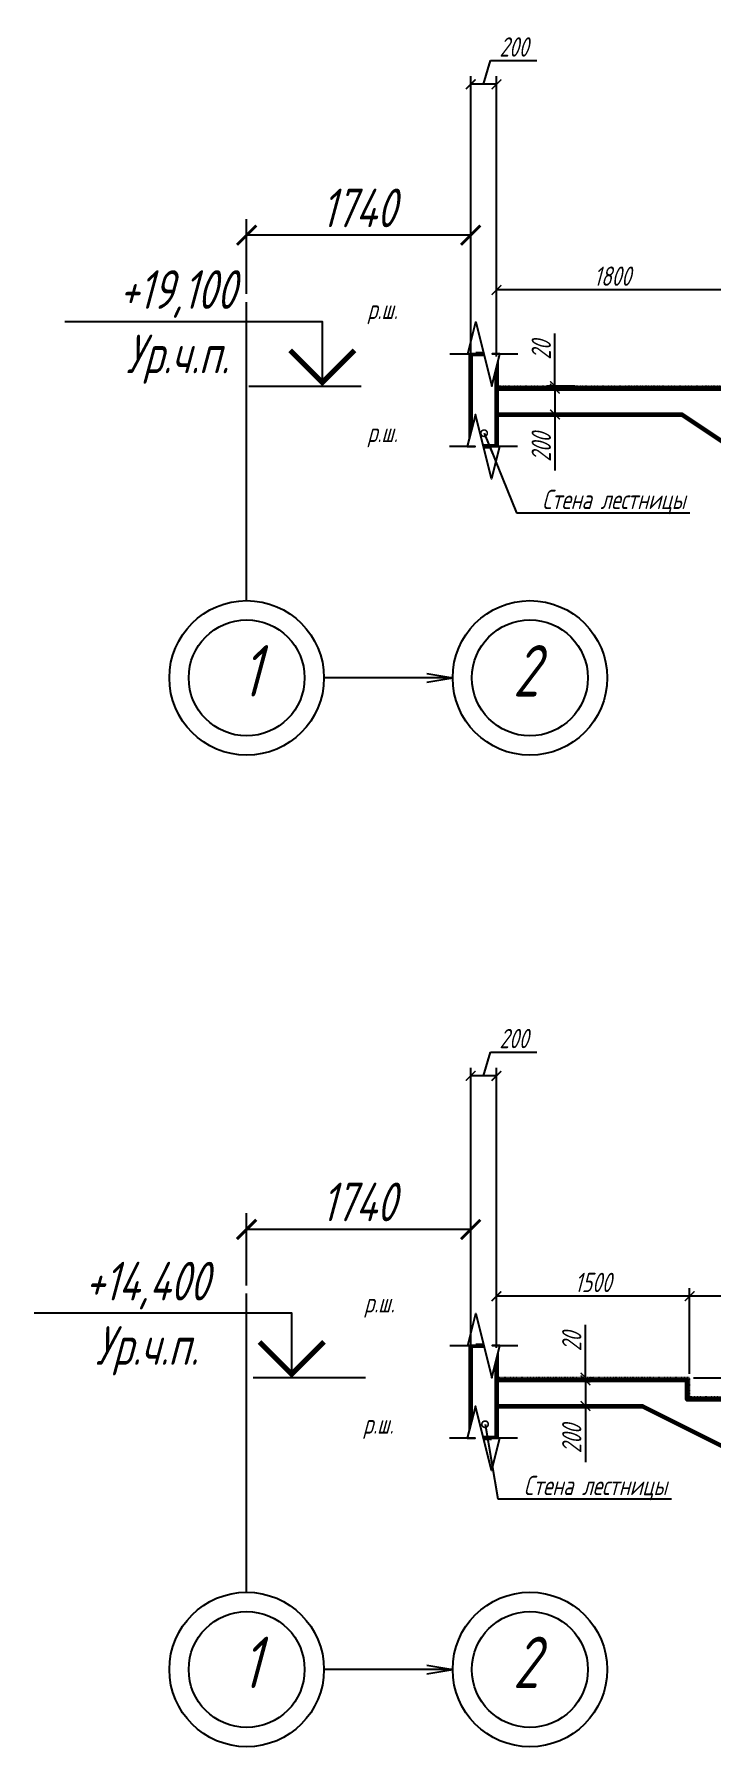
# Model space of a CAD drawing. Header units: millimetres. Extents: x 645 to 249636, y -127504 to 76561.
# Drawn here: x 138741 to 144002, y -22326 to -9028 of the extents above; entities that cross this region are included whole.
import ezdxf
from ezdxf import colors
from ezdxf.entities.mleader import LeaderData, LeaderLine
from ezdxf.enums import TextEntityAlignment as Align
from ezdxf.math import Vec2, Vec3

# ---------------------------------------------------------------- set-up
doc = ezdxf.new("R2010")
doc.units = ezdxf.units.MM
doc.linetypes.add('JIS_02_1.0', pattern=[2, 1, -1])
doc.linetypes.add('Штрихпунктирная', pattern=[11, 6, -2, 1, -2])
doc.layers.get('Defpoints').update_dxf_attribs({"color": 8})
for name, color, linetype, lineweight in [('монолит', 5, 'Continuous', 50), ('Обозначение', 94, 'Continuous', 25), ('Обозначения @ 100', 82, 'Continuous', 25), ('Основная', 7, 'Continuous', 60)]:
    doc.layers.add(name, color=color, linetype=linetype, lineweight=lineweight)
doc.layers.add('пол', color=7, linetype='JIS_02_1.0')
doc.styles.get("Standard").update_dxf_attribs({"font": 'simplex.shx', "width": 0.7, "oblique": 15, "height": 3})
doc.dimstyles.new('Default', dxfattribs={"dimtxt": 3, "dimasz": 1.5, "dimexe": 1.25, "dimexo": 0.625, "dimtad": 1, "dimdec": 0, "dimtxsty": 'Standard', "dimblk": 'ARCHTICK', "dimcen": 2.5, "dimadec": 0, "dimazin": 0, "dimtfac": 1, "dimtdec": 0, "dimtmove": 0, "dimatfit": 3, "dimfxl": 1, "dimarcsym": 0})

# ---------------------------------------------------------------- blocks, each defined once
blk = doc.blocks.new('_ArchTick')
at = {"color": 0, "linetype": 'ByBlock', "const_width": 0.15}
blk.add_lwpolyline([(-0.5, -0.5), (0.5, 0.5)], dxfattribs=at)
blk = doc.blocks.new('*D45')
at = {"layer": 'Defpoints', "color": 0, "transparency": 16777216}
for p in [(142330, -11014), (142330, -11399), (144130, -11761)]:
    blk.add_point(p, dxfattribs=at)
at = {"layer": 'Обозначение', "color": 0, "lineweight": -2, "transparency": 16777216}
for p, q in [((142330, -11368), (142330, -10951)), ((144130, -11014), (142330, -11014)), ((144130, -11730), (144130, -10951))]:
    blk.add_line(p, q, dxfattribs=at)
at = {"layer": 'Обозначение', "color": 0, "lineweight": -2, "transparency": 16777216, "xscale": 75, "yscale": 75, "zscale": 75, "rotation": 180}
blk.add_blockref('_ArchTick', (142330, -11014), dxfattribs=at)
at = {"layer": 'Обозначение', "color": 0, "lineweight": -2, "transparency": 16777216, "xscale": 75, "yscale": 75, "zscale": 75}
blk.add_blockref('_ArchTick', (144130, -11014), dxfattribs=at)
at = {"layer": 'Обозначение', "color": 0, "transparency": 16777216, "insert": (143230, -10907), "char_height": 150, "attachment_point": 5}
blk.add_mtext('1800', dxfattribs=at)
blk = doc.blocks.new('*D58')
at = {"layer": 'Defpoints', "color": 0, "transparency": 16777216}
for p in [(143830, -18828), (143830, -19461), (148330, -21711)]:
    blk.add_point(p, dxfattribs=at)
at = {"layer": 'Обозначение', "color": 0, "lineweight": -2, "transparency": 16777216}
for p, q in [((143830, -19430), (143830, -18765)), ((148330, -18828), (143830, -18828)), ((148330, -21680), (148330, -18765))]:
    blk.add_line(p, q, dxfattribs=at)
at = {"layer": 'Обозначение', "color": 0, "lineweight": -2, "transparency": 16777216, "xscale": 75, "yscale": 75, "zscale": 75, "rotation": 180}
blk.add_blockref('_ArchTick', (143830, -18828), dxfattribs=at)
at = {"layer": 'Обозначение', "color": 0, "lineweight": -2, "transparency": 16777216, "xscale": 75, "yscale": 75, "zscale": 75}
blk.add_blockref('_ArchTick', (148330, -18828), dxfattribs=at)
at = {"layer": 'Обозначение', "color": 0, "transparency": 16777216, "insert": (146080, -18721), "char_height": 150, "attachment_point": 5}
blk.add_mtext('15х300=4500', dxfattribs=at)
blk = doc.blocks.new('*D57')
at = {"layer": 'Defpoints', "color": 0, "transparency": 16777216}
for p in [(142330, -18828), (142330, -19211), (143830, -19461)]:
    blk.add_point(p, dxfattribs=at)
at = {"layer": 'Обозначение', "color": 0, "lineweight": -2, "transparency": 16777216}
for p, q in [((142330, -19180), (142330, -18765)), ((143830, -18828), (142330, -18828)), ((143830, -19430), (143830, -18765))]:
    blk.add_line(p, q, dxfattribs=at)
at = {"layer": 'Обозначение', "color": 0, "lineweight": -2, "transparency": 16777216, "xscale": 75, "yscale": 75, "zscale": 75, "rotation": 180}
blk.add_blockref('_ArchTick', (142330, -18828), dxfattribs=at)
at = {"layer": 'Обозначение', "color": 0, "lineweight": -2, "transparency": 16777216, "xscale": 75, "yscale": 75, "zscale": 75}
blk.add_blockref('_ArchTick', (143830, -18828), dxfattribs=at)
at = {"layer": 'Обозначение', "color": 0, "transparency": 16777216, "insert": (143080, -18721), "char_height": 150, "attachment_point": 5}
blk.add_mtext('1500', dxfattribs=at)
blk = doc.blocks.new('*D49')
at = {"layer": 'Defpoints', "color": 0, "transparency": 16777216}
for p in [(143830, -19461), (151179, -19461), (149830, -21861)]:
    blk.add_point(p, dxfattribs=at)
at = {"layer": 'Обозначение', "color": 0, "lineweight": -2, "transparency": 16777216}
for p, q in [((143861, -19461), (151241, -19461)), ((151179, -21861), (151179, -19461)), ((149861, -21861), (151241, -21861))]:
    blk.add_line(p, q, dxfattribs=at)
at = {"layer": 'Обозначение', "color": 0, "lineweight": -2, "transparency": 16777216, "xscale": 75, "yscale": 75, "zscale": 75}
for p, rotation in [((151179, -19461), 90), ((151179, -21861), 270)]:
    blk.add_blockref('_ArchTick', p, dxfattribs=dict(at, rotation=rotation))
at = {"layer": 'Обозначение', "color": 0, "transparency": 16777216, "insert": (151073, -20661), "char_height": 150, "attachment_point": 5, "rotation": 90}
blk.add_mtext('16х150=2400', dxfattribs=at)
blk = doc.blocks.new('*U127')
at = {"color": 0, "linetype": 'ByBlock', "lineweight": -2}
blk.add_line((3, 0), (11.72, 0), dxfattribs=at)
blk.add_lwpolyline([(8.72, 0), (8.72, 5), (-11.28, 5)], dxfattribs=at)
at = {"color": 0, "linetype": 'ByBlock', "lineweight": -2, "const_width": 0.4}
blk.add_lwpolyline([(6.22, 2.78), (8.72, 0.28), (11.22, 2.78)], dxfattribs=at)
at = {"color": 0, "linetype": 'ByBlock', "lineweight": -2, "oblique": 15}
for tag, p in [('ОТМЕТКА', (-2.53, 7.5)), ('НТЕКСТ', (-2.53, 2.5))]:
    blk.add_attdef(tag, text='', height=3, dxfattribs=at).set_placement(p, align=Align.MIDDLE_CENTER)
blk = doc.blocks.new('*D46')
at = {"layer": 'Defpoints', "color": 0, "transparency": 16777216}
for p in [(143029, -11781), (142784, -11981), (143029, -11981)]:
    blk.add_point(p, dxfattribs=at)
at = {"layer": 'Обозначение', "color": 0, "lineweight": -2, "transparency": 16777216}
for p, q in [((142997, -11781), (142721, -11781)), ((142784, -11781), (142784, -11981)), ((142997, -11981), (142721, -11981)), ((142784, -11981), (142784, -12416))]:
    blk.add_line(p, q, dxfattribs=at)
at = {"layer": 'Обозначение', "color": 0, "lineweight": -2, "transparency": 16777216, "xscale": 75, "yscale": 75, "zscale": 75}
for p, rotation in [((142784, -11781), 90), ((142784, -11981), 270)]:
    blk.add_blockref('_ArchTick', p, dxfattribs=dict(at, rotation=rotation))
at = {"layer": 'Обозначение', "color": 0, "transparency": 16777216, "insert": (142678, -12236), "char_height": 150, "attachment_point": 5, "rotation": 90}
blk.add_mtext('200', dxfattribs=at)
blk = doc.blocks.new('*D47')
at = {"layer": 'Defpoints', "color": 0, "transparency": 16777216}
for p in [(142784, -11761), (142974, -11761), (142974, -11781)]:
    blk.add_point(p, dxfattribs=at)
at = {"layer": 'Обозначение', "color": 0, "lineweight": -2, "transparency": 16777216}
for p, q in [((142784, -11761), (142784, -11351)), ((142942, -11761), (142721, -11761)), ((142942, -11781), (142721, -11781)), ((142784, -11781), (142784, -11761)), ((142784, -11781), (142784, -11856))]:
    blk.add_line(p, q, dxfattribs=at)
at = {"layer": 'Обозначение', "color": 0, "lineweight": -2, "transparency": 16777216, "xscale": 75, "yscale": 75, "zscale": 75}
for p, rotation in [((142784, -11761), 270), ((142784, -11781), 90)]:
    blk.add_blockref('_ArchTick', p, dxfattribs=dict(at, rotation=rotation))
at = {"layer": 'Обозначение', "color": 0, "transparency": 16777216, "insert": (142678, -11481), "char_height": 150, "attachment_point": 5, "rotation": 90}
blk.add_mtext('20', dxfattribs=at)
blk = doc.blocks.new('*U25')
at = {"color": 0, "linetype": 'ByBlock', "lineweight": -2}
blk.add_line((3, 0), (11.72, 0), dxfattribs=at)
blk.add_lwpolyline([(8.72, 0), (8.72, 5), (28.72, 5)], dxfattribs=at)
at = {"color": 0, "linetype": 'ByBlock', "lineweight": -2, "const_width": 0.4}
blk.add_lwpolyline([(6.22, 2.78), (8.72, 0.28), (11.22, 2.78)], dxfattribs=at)
at = {"color": 0, "linetype": 'ByBlock', "lineweight": -2, "oblique": 15}
for tag, p in [('ОТМЕТКА', (19.97, 7.5)), ('НТЕКСТ', (19.97, 2.5))]:
    blk.add_attdef(tag, text='', height=3, dxfattribs=at).set_placement(p, align=Align.MIDDLE_CENTER)
blk = doc.blocks.new('*D63')
at = {"layer": 'Defpoints', "color": 0, "transparency": 16777216}
for p in [(143018, -19461), (143018, -19481), (143022, -19461)]:
    blk.add_point(p, dxfattribs=at)
at = {"layer": 'Обозначение', "color": 0, "lineweight": -2, "transparency": 16777216}
for p, q in [((143022, -19461), (143022, -19051)), ((143022, -19481), (143022, -19461)), ((143022, -19481), (143022, -19556)), ((143050, -19461), (143084, -19461)), ((143050, -19481), (143084, -19481))]:
    blk.add_line(p, q, dxfattribs=at)
at = {"layer": 'Обозначение', "color": 0, "lineweight": -2, "transparency": 16777216, "xscale": 75, "yscale": 75, "zscale": 75}
for p, rotation in [((143022, -19461), 270), ((143022, -19481), 90)]:
    blk.add_blockref('_ArchTick', p, dxfattribs=dict(at, rotation=rotation))
at = {"layer": 'Обозначение', "color": 0, "transparency": 16777216, "insert": (142915, -19181), "char_height": 150, "attachment_point": 5, "rotation": 90}
blk.add_mtext('20', dxfattribs=at)
blk = doc.blocks.new('*D64')
at = {"layer": 'Defpoints', "color": 0, "transparency": 16777216}
for p in [(143090, -19481), (143022, -19681), (143090, -19681)]:
    blk.add_point(p, dxfattribs=at)
at = {"layer": 'Обозначение', "color": 0, "lineweight": -2, "transparency": 16777216}
for p, q in [((143059, -19481), (142959, -19481)), ((143022, -19481), (143022, -19681)), ((143059, -19681), (142959, -19681)), ((143022, -19681), (143022, -20116))]:
    blk.add_line(p, q, dxfattribs=at)
at = {"layer": 'Обозначение', "color": 0, "lineweight": -2, "transparency": 16777216, "xscale": 75, "yscale": 75, "zscale": 75}
for p, rotation in [((143022, -19481), 90), ((143022, -19681), 270)]:
    blk.add_blockref('_ArchTick', p, dxfattribs=dict(at, rotation=rotation))
at = {"layer": 'Обозначение', "color": 0, "transparency": 16777216, "insert": (142915, -19936), "char_height": 150, "attachment_point": 5, "rotation": 90}
blk.add_mtext('200', dxfattribs=at)
blk = doc.blocks.new('_DotSmall')
at = {"color": 0, "linetype": 'ByBlock', "const_width": 0.5}
blk.add_lwpolyline([(-0.0625, 0, 1), (0.0625, 0, 1)], format="xyb", close=True, dxfattribs=at)
blk = doc.blocks.new('*U124')
at = {"color": 0, "linetype": 'ByBlock', "lineweight": -2}
for points in [[(0, 0.64), (-3, 0.64), (-3, 1.25), (0, 1.25)], [(0, -0.64), (-3, -0.64), (-3, -1.25), (0, -1.25)]]:
    blk.add_wipeout(points, dxfattribs=at)
blk.add_wipeout([(-3, -1.25), (0, -1.25), (-2.5, -0.62), (2.5, 0.62), (0, 1.25), (-3, 1.25)], dxfattribs=at)
at = {"color": 0, "linetype": 'ByBlock', "lineweight": -2, "ltscale": 100}
for points in [[(0, 1.25), (0, 0.64), (0, 2.64)], [(0, -1.25), (-2.5, -0.62), (2.5, 0.62), (0, 1.25)], [(0, -2.64), (0, -0.64), (0, -1.25)]]:
    blk.add_lwpolyline(points, dxfattribs=at)
blk = doc.blocks.new('*D1063')
at = {"layer": 'Defpoints', "color": 0, "transparency": 16777216}
for p in [(142130, -17117), (142130, -19261), (142330, -19261)]:
    blk.add_point(p, dxfattribs=at)
at = {"layer": 'Обозначение', "color": 0, "lineweight": -2, "transparency": 16777216}
for p, q in [((142230, -17117), (142285, -16933)), ((142285, -16933), (142645, -16933)), ((142130, -19230), (142130, -17055)), ((142330, -17117), (142130, -17117)), ((142330, -19230), (142330, -17055))]:
    blk.add_line(p, q, dxfattribs=at)
at = {"layer": 'Обозначение', "color": 0, "lineweight": -2, "transparency": 16777216, "xscale": 75, "yscale": 75, "zscale": 75, "rotation": 180}
blk.add_blockref('_ArchTick', (142130, -17117), dxfattribs=at)
at = {"layer": 'Обозначение', "color": 0, "lineweight": -2, "transparency": 16777216, "xscale": 75, "yscale": 75, "zscale": 75}
blk.add_blockref('_ArchTick', (142330, -17117), dxfattribs=at)
at = {"layer": 'Обозначение', "color": 0, "transparency": 16777216, "insert": (142465, -16827), "char_height": 150, "attachment_point": 5}
blk.add_mtext('200', dxfattribs=at)
blk = doc.blocks.new('_Open')
at = {"color": 0, "linetype": 'ByBlock', "lineweight": -2}
for p, q in [((-1, 0.167), (0, 0)), ((-1, -0.167), (0, 0)), ((0, 0), (-1, 0))]:
    blk.add_line(p, q, dxfattribs=at)
blk = doc.blocks.new('*D1065')
at = {"layer": 'Defpoints', "color": 0, "transparency": 16777216}
for p in [(140390, -18309), (140390, -18807), (142130, -18836)]:
    blk.add_point(p, dxfattribs=at)
at = {"layer": 'Обозначение', "color": 0, "lineweight": -2, "transparency": 16777216}
for p, q in [((140390, -18745), (140390, -18184)), ((142130, -18773), (142130, -18184)), ((142130, -18309), (140390, -18309))]:
    blk.add_line(p, q, dxfattribs=at)
at = {"layer": 'Обозначение', "color": 0, "lineweight": -2, "transparency": 16777216, "xscale": 150, "yscale": 150, "zscale": 150, "rotation": 180}
blk.add_blockref('_ArchTick', (140390, -18309), dxfattribs=at)
at = {"layer": 'Обозначение', "color": 0, "lineweight": -2, "transparency": 16777216, "xscale": 150, "yscale": 150, "zscale": 150}
blk.add_blockref('_ArchTick', (142130, -18309), dxfattribs=at)
at = {"layer": 'Обозначение', "color": 0, "transparency": 16777216, "insert": (141260, -18096), "char_height": 300, "attachment_point": 5}
blk.add_mtext('1740', dxfattribs=at)
blk = doc.blocks.new('*D1066')
at = {"layer": 'Defpoints', "color": 0, "transparency": 16777216}
for p in [(142130, -9417), (142130, -11561), (142330, -11561)]:
    blk.add_point(p, dxfattribs=at)
at = {"layer": 'Обозначение', "color": 0, "lineweight": -2, "transparency": 16777216}
for p, q in [((142230, -9417), (142285, -9233)), ((142285, -9233), (142645, -9233)), ((142130, -11530), (142130, -9355)), ((142330, -9417), (142130, -9417)), ((142330, -11530), (142330, -9355))]:
    blk.add_line(p, q, dxfattribs=at)
at = {"layer": 'Обозначение', "color": 0, "lineweight": -2, "transparency": 16777216, "xscale": 75, "yscale": 75, "zscale": 75, "rotation": 180}
blk.add_blockref('_ArchTick', (142130, -9417), dxfattribs=at)
at = {"layer": 'Обозначение', "color": 0, "lineweight": -2, "transparency": 16777216, "xscale": 75, "yscale": 75, "zscale": 75}
blk.add_blockref('_ArchTick', (142330, -9417), dxfattribs=at)
at = {"layer": 'Обозначение', "color": 0, "transparency": 16777216, "insert": (142465, -9127), "char_height": 150, "attachment_point": 5}
blk.add_mtext('200', dxfattribs=at)
blk = doc.blocks.new('*D1068')
at = {"layer": 'Defpoints', "color": 0, "transparency": 16777216}
for p in [(140390, -10589), (140390, -11107), (142130, -11136)]:
    blk.add_point(p, dxfattribs=at)
at = {"layer": 'Обозначение', "color": 0, "lineweight": -2, "transparency": 16777216}
for p, q in [((140390, -11045), (140390, -10464)), ((142130, -11073), (142130, -10464)), ((142130, -10589), (140390, -10589))]:
    blk.add_line(p, q, dxfattribs=at)
at = {"layer": 'Обозначение', "color": 0, "lineweight": -2, "transparency": 16777216, "xscale": 150, "yscale": 150, "zscale": 150, "rotation": 180}
blk.add_blockref('_ArchTick', (140390, -10589), dxfattribs=at)
at = {"layer": 'Обозначение', "color": 0, "lineweight": -2, "transparency": 16777216, "xscale": 150, "yscale": 150, "zscale": 150}
blk.add_blockref('_ArchTick', (142130, -10589), dxfattribs=at)
at = {"layer": 'Обозначение', "color": 0, "transparency": 16777216, "insert": (141260, -10377), "char_height": 300, "attachment_point": 5}
blk.add_mtext('1740', dxfattribs=at)

msp = doc.modelspace()

# ---------------------------------------------------------------- linework, layer by layer
at = {"layer": 'монолит', "ltscale": 5}
for p, q in [((142130.073, -11510.783), (142130.073, -12230.783)), ((142330.073, -11510.783), (142330.073, -12230.783)), ((142130.073, -19210.852), (142130.073, -19930.852)), ((142330.073, -19210.852), (142330.073, -19930.852))]:
    msp.add_line(p, q, dxfattribs=at)
at = {"layer": 'Обозначение', "linetype": 'Штрихпунктирная', "ltscale": 0.5}
for p, q in [((140390.073, -13426.466), (140390.073, -11107.042)), ((140390.073, -21126.466), (140390.073, -18807.042))]:
    msp.add_line(p, q, dxfattribs=at)
at = {"layer": 'Обозначение'}
for centre, radius in [((140390.073, -14026.466), 600), ((142590.073, -14026.466), 600), ((140390.073, -14026.466), 450), ((142590.073, -14026.466), 450), ((140390.073, -21726.466), 600), ((142590.073, -21726.466), 600), ((140390.073, -21726.466), 450), ((142590.073, -21726.466), 450)]:
    msp.add_circle(centre, radius, dxfattribs=at)
at = {"layer": 'Основная'}
for points in [[(142130.073, -11510.783), (142330.073, -11510.783), (142330.073, -12230.783), (142130.073, -12230.783)], [(142130.073, -19210.852), (142330.073, -19210.852), (142330.073, -19930.852), (142130.073, -19930.852)]]:
    msp.add_lwpolyline(points, close=True, dxfattribs=at)
at = {"layer": 'Основная', "color": 4, "ltscale": 5}
msp.add_lwpolyline([(144110.998, -19630.783), (143810.998, -19630.783), (143810.998, -19480.783), (142330.073, -19480.783), (142330.073, -19680.783), (143463.046, -19680.783), (148263.046, -22080.783)], dxfattribs=at)
at = {"layer": 'пол'}
for points in [[(142330.073, -11760.783), (144149.999, -11760.783)], [(144130.999, -19610.852), (143830.073, -19610.852), (143829.998, -19460.852), (142330.073, -19460.852)]]:
    msp.add_lwpolyline(points, dxfattribs=at)

# ---------------------------------------------------------------- block references
at = {"layer": 'Обозначение'}
ref = msp.add_blockref('*U127', (140106.547, -11760.783), dxfattribs=dict(at, xscale=100, yscale=100, zscale=100))
ref.add_attrib('ОТМЕТКА', '+19,100', dxfattribs={"layer": '0', "color": 0, "linetype": 'ByBlock', "lineweight": -2, "height": 300, "oblique": 15, "width": 0.7}).set_placement((139853.156, -11010.783), align=Align.MIDDLE_CENTER)
ref.add_attrib('НТЕКСТ', 'Ур.ч.п.', dxfattribs={"layer": '0', "color": 0, "linetype": 'ByBlock', "lineweight": -2, "height": 300, "oblique": 15, "width": 0.7}).set_placement((139853.156, -11510.783), align=Align.MIDDLE_CENTER)
ref = msp.add_blockref('*U25', (141612.111, -19460.708), dxfattribs=dict(at, xscale=-100, yscale=100, zscale=100))
ref.add_attrib('ОТМЕТКА', '+14,400', dxfattribs={"layer": '0', "color": 0, "linetype": 'ByBlock', "lineweight": -2, "height": 300, "oblique": 15, "width": 0.7}).set_placement((139615.503, -18710.708), align=Align.MIDDLE_CENTER)
ref.add_attrib('НТЕКСТ', 'Ур.ч.п.', dxfattribs={"layer": '0', "color": 0, "linetype": 'ByBlock', "lineweight": -2, "height": 300, "oblique": 15, "width": 0.7}).set_placement((139615.503, -19210.708), align=Align.MIDDLE_CENTER)

# ---------------------------------------------------------------- texts
at = {"layer": 'Обозначение', "char_height": 150, "width": 243.6856, "attachment_point": 1}
for insert in [(141327.636, -11089.33), (141327.636, -12045.38), (141302.531, -18804.137), (141294.429, -19745.449)]:
    msp.add_mtext('р.ш.', dxfattribs=dict(at, insert=insert))
at = {"layer": 'Обозначение', "char_height": 400, "attachment_point": 1}
for s, insert in [('1', (140349.384, -13771.425)), ('2', (142457.904, -13771.425)), ('1', (140349.384, -21471.425)), ('2', (142457.904, -21471.425))]:
    msp.add_mtext_dynamic_manual_height_columns(s, width=1353.65837, gutter_width=1500, heights=[0], dxfattribs=dict(at, insert=insert))

# ---------------------------------------------------------------- dimensions: what is measured, and where the dimension line sits
at = {"layer": 'Обозначение'}
for base, p1, p2, picture, middle in [((140390.073, -10589.187), (142130.073, -11135.684), (140390.073, -11107.042), '*D1068', (141260.073, -10589.187)), ((142330.073, -11013.739), (144129.999, -11760.783), (142330.073, -11399.146), '*D45', (143230.036, -11013.739)), ((140390.073, -18308.84), (142130.073, -18835.684), (140390.073, -18807.042), '*D1065', (141260.073, -18308.84))]:
    dim = msp.add_linear_dim(base=base, p1=p1, p2=p2, dimstyle='Default', dxfattribs=at)
    dim.commit()
    dim.dimension.update_dxf_attribs({"geometry": picture, "text_midpoint": middle, "dimtype": 160})
for base, p1, p2, picture, middle in [((142783.928, -11760.783), (142973.6, -11780.783), (142973.6, -11760.783), '*D47', (142677.678, -11480.765)), ((142783.928, -11980.783), (143028.718, -11780.783), (143028.718, -11980.783), '*D46', (142677.678, -12235.801)), ((143021.712, -19460.852), (143018.308, -19480.783), (143018.308, -19460.852), '*D63', (142915.462, -19180.834)), ((143021.712, -19680.783), (143090.089, -19480.783), (143090.089, -19680.783), '*D64', (142915.462, -19935.801))]:
    dim = msp.add_linear_dim(base=base, p1=p1, p2=p2, angle=90, dimstyle='Default', dxfattribs=at)
    dim.commit()
    dim.dimension.update_dxf_attribs({"geometry": picture, "text_midpoint": middle})
dim = msp.add_linear_dim(base=(142330.073, -18827.531), p1=(143829.998, -19460.852), p2=(142330.073, -19210.852), dimstyle='Default', dxfattribs=at)
dim.commit()
dim.dimension.update_dxf_attribs({"geometry": '*D57', "text_midpoint": (143080.035, -18721.281)})
dim = msp.add_linear_dim(base=(143829.998, -18827.531), p1=(148330.26, -21710.852), p2=(143829.998, -19460.852), text='15х300=<>', dimstyle='Default', dxfattribs=at)
dim.commit()
dim.dimension.update_dxf_attribs({"geometry": '*D58', "text_midpoint": (146080.129, -18827.531), "dimtype": 160})
dim = msp.add_linear_dim(base=(151178.972, -19460.852), p1=(149830.068, -21860.782), p2=(143829.998, -19460.852), angle=90, text='16х150=<>', dimstyle='Default', dxfattribs=at)
dim.commit()
dim.dimension.update_dxf_attribs({"geometry": '*D49', "text_midpoint": (151178.972, -20660.817), "dimtype": 160})

# ---------------------------------------------------------------- leaders
ml = msp.add_multileader_mtext('Standard', dxfattribs=at)
ml.set_content('', color=256)
ml.set_leader_properties()
ml.set_arrow_properties(name='OPEN')
ml.build(insert=Vec2(0, 0))
ml.multileader.update_dxf_attribs({"text_left_attachment_type": 6, "text_right_attachment_type": 6, "dogleg_length": 2, "arrow_head_size": 200, "scale": 100})
ctx = ml.context
ctx.base_point, ctx.scale, ctx.char_height, ctx.arrow_head_size, ctx.landing_gap_size, ctx.plane_origin = Vec3(140783.859, -14026.466), 100, 300, 200, 200, Vec3(141990.073, -14026.466)
ctx.left_attachment, ctx.right_attachment, ctx.text_align_type = 6, 6, 2
notes = []
notes.append((ctx, [(0, (1, 1, 0), (141326.707, -14026.466), (-1, 0), 142.848, [(0, [(141990.073, -14026.466)], 0, [])])]))
ctx.mtext.insert, ctx.mtext.alignment, ctx.mtext.flow_direction = Vec3(140983.859, -13726.466), 3, 5
ml = msp.add_multileader_mtext('Standard', dxfattribs=at)
ml.set_content('', color=256)
ml.set_leader_properties()
ml.set_arrow_properties(name='OPEN')
ml.build(insert=Vec2(0, 0))
ml.multileader.update_dxf_attribs({"text_left_attachment_type": 6, "text_right_attachment_type": 6, "dogleg_length": 2, "arrow_head_size": 200, "scale": 100})
ctx = ml.context
ctx.base_point, ctx.scale, ctx.char_height, ctx.arrow_head_size, ctx.landing_gap_size, ctx.plane_origin = Vec3(140783.859, -21726.466), 100, 300, 200, 200, Vec3(141990.073, -21726.466)
ctx.left_attachment, ctx.right_attachment, ctx.text_align_type = 6, 6, 2
notes.append((ctx, [(0, (1, 1, 0), (141326.707, -21726.466), (-1, 0), 142.848, [(0, [(141990.073, -21726.466)], 0, [])])]))
ctx.mtext.insert, ctx.mtext.alignment, ctx.mtext.flow_direction = Vec3(140983.859, -21426.466), 3, 5
for ctx, leaders in notes:
    for number, flags, end, landing, length, lines in leaders:
        leader = LeaderData()
        leader.index, (leader.has_last_leader_line, leader.has_dogleg_vector, leader.attachment_direction) = number, flags
        leader.last_leader_point, leader.dogleg_vector, leader.dogleg_length = Vec3(end), Vec3(landing), length
        for number, points, colour, breaks in lines:
            line = LeaderLine()
            line.index, line.vertices, line.color, line.breaks = number, Vec3.list(points), colors.encode_raw_color(colour), breaks
            leader.lines.append(line)
        ctx.leaders.append(leader)

# ---------------------------------------------------------------- next in the draw order: block references
at = {"layer": 'Обозначения @ 100', "ltscale": 100, "xscale": 100, "yscale": 100, "zscale": 100}
for p, rotation in [((142231.751, -11510.783), 270), ((142228.394, -12230.783), 90.00000000000001), ((142231.751, -19210.852), 270), ((142228.394, -19930.852), 90.00000000000001)]:
    msp.add_blockref('*U124', p, dxfattribs=dict(at, rotation=rotation))

# ---------------------------------------------------------------- next in the draw order: linework, layer by layer
at = {"layer": 'Основная', "color": 4, "ltscale": 5}
msp.add_lwpolyline([(144129.999, -11780.783), (142330.073, -11780.783), (142330.073, -11980.783), (143769.444, -11980.783), (147669.444, -14580.783)], dxfattribs=at)

# ---------------------------------------------------------------- next in the draw order: dimensions: what is measured, and where the dimension line sits
at = {"layer": 'Обозначение'}
for base, p1, p2, picture, middle in [((142130.073, -9417.367), (142330.073, -11560.783), (142130.073, -11560.783), '*D1066', (142316.635, -9126.742)), ((142130.073, -17117.367), (142330.073, -19260.783), (142130.073, -19260.783), '*D1063', (142316.635, -16826.742))]:
    dim = msp.add_linear_dim(base=base, p1=p1, p2=p2, dimstyle='Default', override={"dimtmove": 1}, dxfattribs=at)
    dim.commit()
    dim.dimension.update_dxf_attribs({"geometry": picture, "text_midpoint": middle})

# ---------------------------------------------------------------- next in the draw order: leaders
ml = msp.add_multileader_mtext('Standard', dxfattribs=at)
ml.set_content('Стена лестницы', color=256)
ml.set_leader_properties()
ml.set_arrow_properties(name='DOTSMALL')
ml.build(insert=Vec2(0, 0))
ml.multileader.update_dxf_attribs({"text_left_attachment_type": 6, "text_right_attachment_type": 6, "dogleg_length": 2, "arrow_head_size": 100, "scale": 50})
ctx = ml.context
ctx.base_point, ctx.scale, ctx.char_height, ctx.arrow_head_size, ctx.landing_gap_size, ctx.plane_origin = Vec3(142584.755, -12745.328), 50, 150, 100, 100, Vec3(142219.224, -12150.909)
ctx.left_attachment, ctx.right_attachment = 6, 6
notes = []
notes.append((ctx, [(1, (1, 1, 0), (142484.755, -12745.328), (1, 0), 100, [(0, [(142234.307, -12126.226)], 0, [])])]))
ctx.mtext.insert, ctx.mtext.flow_direction = Vec3(142684.755, -12565.328), 5
ml = msp.add_multileader_mtext('Standard', dxfattribs=at)
ml.set_content('Стена лестницы', color=256)
ml.set_leader_properties()
ml.set_arrow_properties(name='DOTSMALL')
ml.build(insert=Vec2(0, 0))
ml.multileader.update_dxf_attribs({"text_left_attachment_type": 6, "text_right_attachment_type": 6, "dogleg_length": 2, "arrow_head_size": 100, "scale": 50})
ctx = ml.context
ctx.base_point, ctx.scale, ctx.char_height, ctx.arrow_head_size, ctx.landing_gap_size, ctx.plane_origin = Vec3(142441.903, -20402.264), 50, 150, 100, 100, Vec3(142241.617, -19822.101)
ctx.left_attachment, ctx.right_attachment = 6, 6
notes.append((ctx, [(1, (1, 1, 0), (142341.903, -20402.264), (1, 0), 100, [(0, [(142241.617, -19822.101)], 0, [])])]))
ctx.mtext.insert, ctx.mtext.flow_direction = Vec3(142541.903, -20222.264), 5
for ctx, leaders in notes:
    for number, flags, end, landing, length, lines in leaders:
        leader = LeaderData()
        leader.index, (leader.has_last_leader_line, leader.has_dogleg_vector, leader.attachment_direction) = number, flags
        leader.last_leader_point, leader.dogleg_vector, leader.dogleg_length = Vec3(end), Vec3(landing), length
        for number, points, colour, breaks in lines:
            line = LeaderLine()
            line.index, line.vertices, line.color, line.breaks = number, Vec3.list(points), colors.encode_raw_color(colour), breaks
            leader.lines.append(line)
        ctx.leaders.append(leader)

doc.saveas('drawing.dxf')
